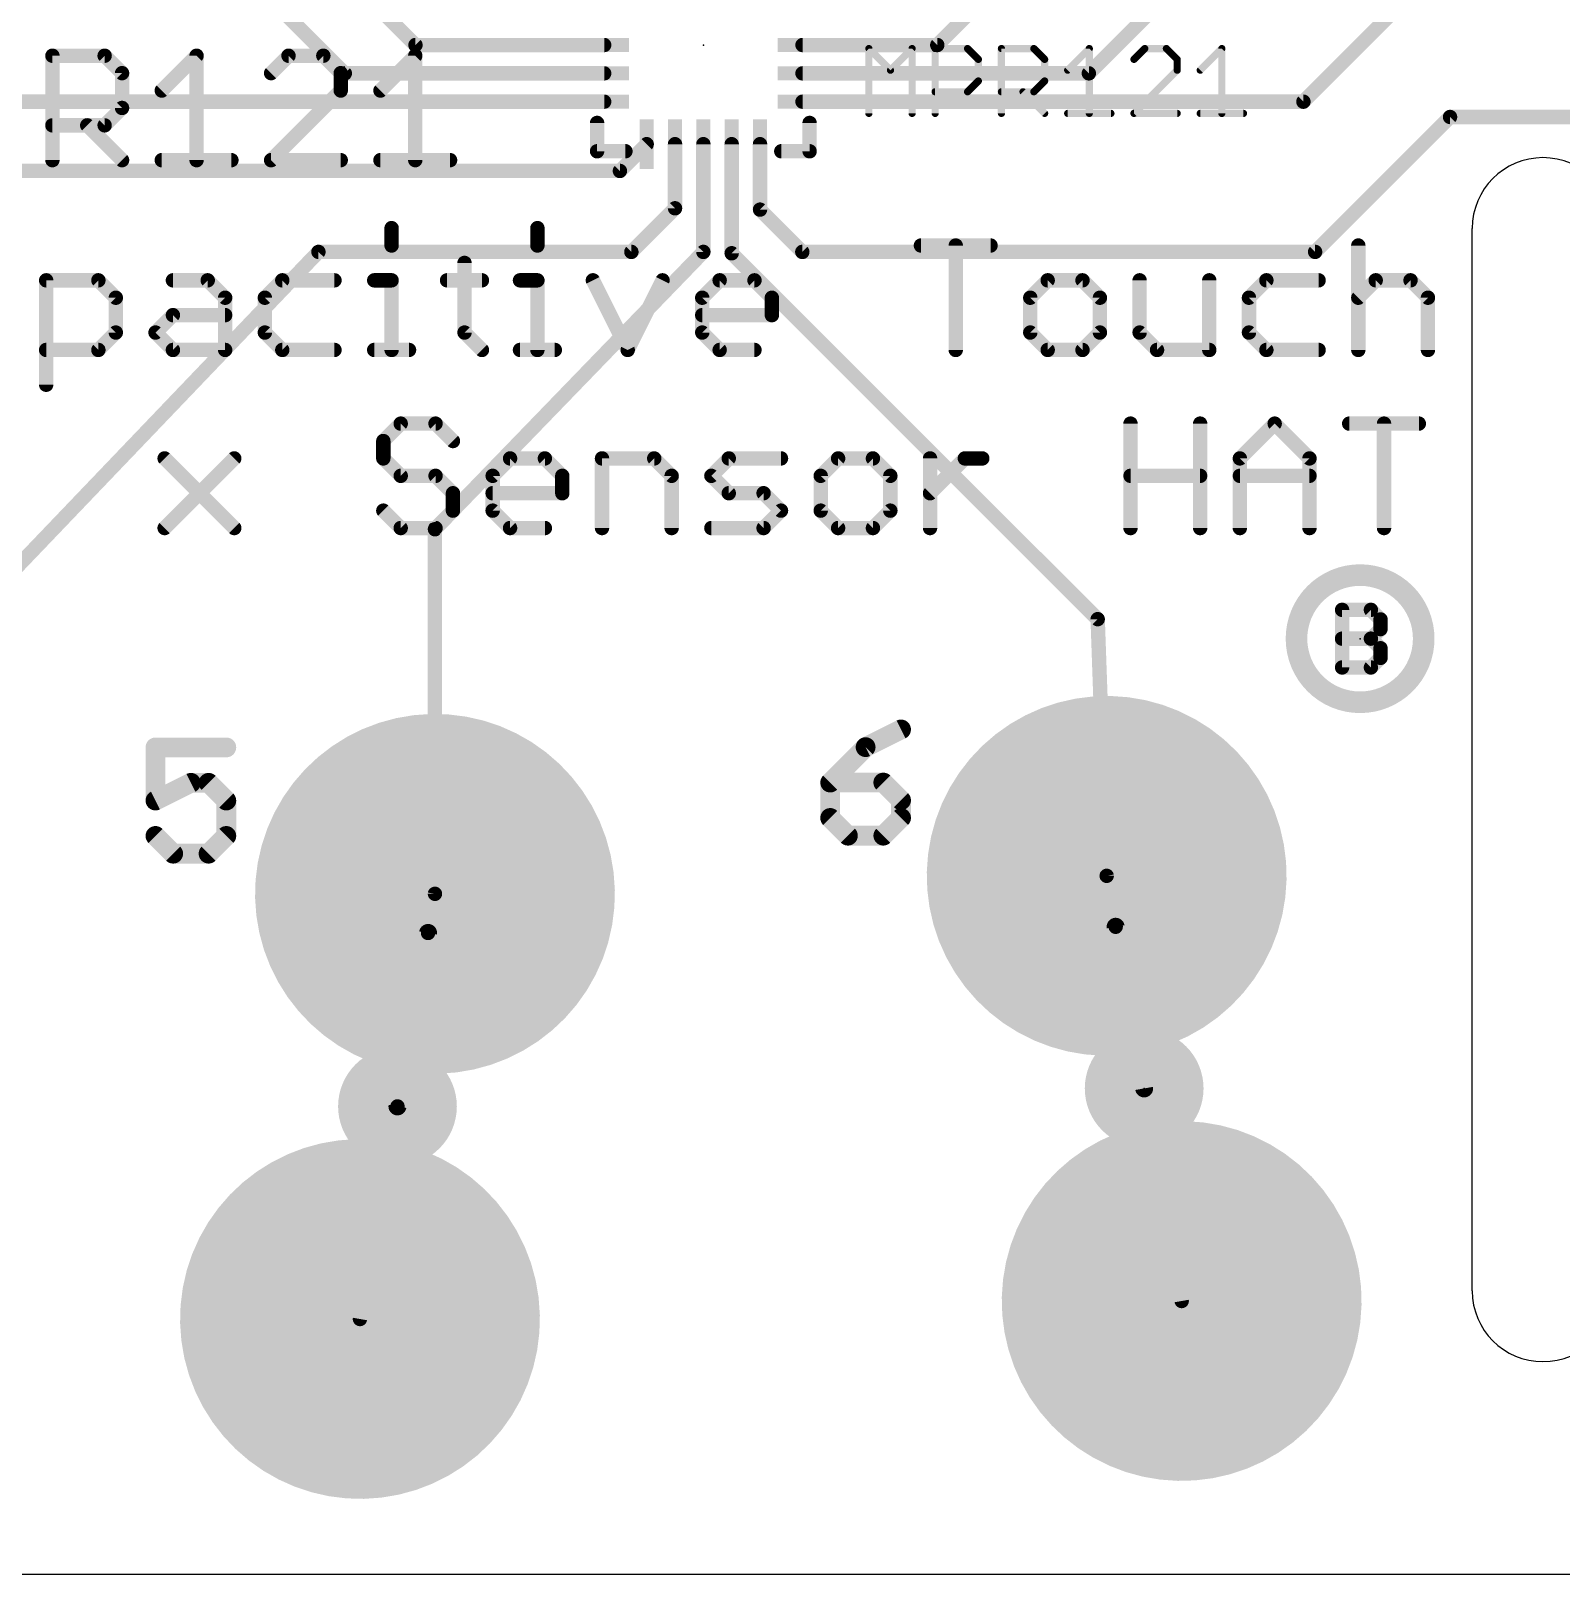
# Model space of a CAD drawing. Extents: x 0 to 70.9, y -1.3 to 55.2.
# Drawn here: x 23.65 to 45.26, y -1.27 to 20.52 of the extents above; entities that cross this region are included whole.
import ezdxf

# ---------------------------------------------------------------- set-up
doc = ezdxf.new("R2010")
doc.units = 0
for name, color, linetype in [('1', 12, 'CONTINUOUS'), ('17', 110, 'CONTINUOUS'), ('20', 40, 'CONTINUOUS'), ('21', 40, 'CONTINUOUS'), ('23', 40, 'CONTINUOUS'), ('27', 253, 'CONTINUOUS')]:
    doc.layers.add(name, color=color, linetype=linetype)

# ---------------------------------------------------------------- blocks, each defined once
blk = doc.blocks.new('ROUNDP')
at = {"const_width": 0.5}
blk.add_lwpolyline([(0, -0.25, 1), (0, 0.25, 1), (0, -0.25)], format="xyb", dxfattribs=at)
blk = doc.blocks.new('RECT')
blk.add_solid([(-0.5, -0.5), (0.5, -0.5), (-0.5, 0.5), (0.5, 0.5)])

msp = doc.modelspace()

# ---------------------------------------------------------------- linework, layer by layer
at = {"layer": '1'}
for points, const_width in [([(36.449, 20.32), (45.9198, 29.7908)], 0.2032), ([(29.083, 20.32), (22.987, 26.416)], 0.2032), ([(38.589, 19.92), (43.18, 24.511)], 0.2032), ([(41.618, 19.52), (43.307, 21.209)], 0.2032), ([(28.086, 19.92), (27.051, 20.955)], 0.2032), ([(31.747, 20.32), (29.083, 20.32)], 0.2032), ([(34.547, 20.32), (36.449, 20.32)], 0.2032), ([(31.747, 19.92), (28.086, 19.92)], 0.2032), ([(34.547, 19.92), (38.589, 19.92)], 0.2032), ([(31.747, 19.52), (18.961, 19.52)], 0.2032), ([(34.547, 19.52), (41.618, 19.52)], 0.2032), ([(41.783, 17.399), (43.688, 19.304)], 0.2032), ([(43.688, 19.304), (45.974, 19.304)], 0.2032), ([(32.347, 18.92), (31.969, 18.542)], 0.2032), ([(32.747, 18.92), (32.747, 18.015)], 0.2032), ([(33.147, 18.92), (33.147, 17.399)], 0.2032), ([(33.547, 18.92), (33.547, 17.38)], 0.2032), ([(33.947, 18.92), (33.947, 17.996)], 0.2032), ([(31.969, 18.542), (22.733, 18.542)], 0.2032), ([(32.747, 18.015), (32.131, 17.399)], 0.2032), ([(33.947, 17.996), (34.544, 17.399)], 0.2032), ([(27.7134, 17.399), (19.304, 8.6086)], 0.2032), ([(32.131, 17.399), (27.7134, 17.399)], 0.2032), ([(33.147, 17.399), (29.3583, 13.4833)], 0.2032), ([(33.547, 17.38), (38.7137, 12.2133)], 0.2032), ([(34.544, 17.399), (41.783, 17.399)], 0.2032), ([(29.3583, 13.4833), (29.3583, 8.3357)], 0.2032), ([(38.7137, 12.2133), (38.8407, 8.5897)], 0.2032), ([(38.8407, 8.5897), (38.9676, 7.8702)], 0.2032), ([(29.3583, 8.3357), (29.2608, 7.7828)], 0.2032), ([(28.829, 5.334), (29.2608, 7.7828)], 0.254), ([(39.37, 5.588), (38.9676, 7.8702)], 0.254), ([(38.9676, 7.8702), (39.8993, 2.5863)], 0.2032), ([(28.829, 5.334), (28.2997, 2.3323)], 0.2032)]:
    msp.add_lwpolyline(points, dxfattribs=dict(at, const_width=const_width))
for points, const_width in [([(29.083, 20.3708, 1), (29.083, 20.2692)], 0.1016), ([(29.0471, 20.2841, 1), (29.1189, 20.3559)], 0.1016), ([(31.747, 20.2692, 1), (31.747, 20.3708)], 0.1016), ([(34.547, 20.3708, 1), (34.547, 20.2692)], 0.1016), ([(36.4131, 20.3559, 1), (36.4849, 20.2841)], 0.1016), ([(36.449, 20.2692, 1), (36.449, 20.3708)], 0.1016), ([(28.086, 19.9708, 1), (28.086, 19.8692)], 0.1016), ([(28.0501, 19.8841, 1), (28.1219, 19.9559)], 0.1016), ([(31.747, 19.8692, 1), (31.747, 19.9708)], 0.1016), ([(34.547, 19.9708, 1), (34.547, 19.8692)], 0.1016), ([(38.5531, 19.9559, 1), (38.6249, 19.8841)], 0.1016), ([(38.589, 19.8692, 1), (38.589, 19.9708)], 0.1016), ([(31.747, 19.4692, 1), (31.747, 19.5708)], 0.1016), ([(34.547, 19.5708, 1), (34.547, 19.4692)], 0.1016), ([(41.618, 19.4692, 1), (41.618, 19.5708)], 0.1016), ([(41.5821, 19.5559, 1), (41.6539, 19.4841)], 0.1016), ([(43.688, 19.3548, 1), (43.688, 19.2532)], 0.1016), ([(43.7239, 19.2681, 1), (43.6521, 19.3399)], 0.1016), ([(32.3829, 18.8841, 1), (32.3111, 18.9559)], 0.1016), ([(32.7978, 18.92, 1), (32.6962, 18.92)], 0.1016), ([(33.1978, 18.92, 1), (33.0962, 18.92)], 0.1016), ([(33.5978, 18.92, 1), (33.4962, 18.92)], 0.1016), ([(33.9978, 18.92, 1), (33.8962, 18.92)], 0.1016), ([(31.9331, 18.5779, 1), (32.0049, 18.5061)], 0.1016), ([(31.969, 18.4912, 1), (31.969, 18.5928)], 0.1016), ([(32.7829, 17.9791, 1), (32.7111, 18.0509)], 0.1016), ([(33.9829, 18.0319, 1), (33.9111, 17.9601)], 0.1016), ([(32.6962, 18.015, 1), (32.7978, 18.015)], 0.1016), ([(33.8962, 17.996, 1), (33.9978, 17.996)], 0.1016), ([(27.7134, 17.4498, 1), (27.7134, 17.3482)], 0.1016), ([(27.7501, 17.3639, 1), (27.6766, 17.4341)], 0.1016), ([(32.0951, 17.4349, 1), (32.1669, 17.3631)], 0.1016), ([(32.131, 17.3482, 1), (32.131, 17.4498)], 0.1016), ([(33.0962, 17.399, 1), (33.1978, 17.399)], 0.1016), ([(33.1835, 17.3637, 1), (33.1105, 17.4343)], 0.1016), ([(33.5829, 17.4159, 1), (33.5111, 17.3441)], 0.1016), ([(34.544, 17.4498, 1), (34.544, 17.3482)], 0.1016), ([(34.5081, 17.3631, 1), (34.5799, 17.4349)], 0.1016), ([(41.7471, 17.4349, 1), (41.8189, 17.3631)], 0.1016), ([(41.783, 17.3482, 1), (41.783, 17.4498)], 0.1016), ([(33.4962, 17.38, 1), (33.5978, 17.38)], 0.1016), ([(29.4091, 13.4833, 1), (29.3075, 13.4833)], 0.1016), ([(29.3218, 13.5186, 1), (29.3948, 13.448)], 0.1016), ([(38.7645, 12.2151, 1), (38.6629, 12.2115)], 0.1016), ([(38.6778, 12.1774, 1), (38.7496, 12.2492)], 0.1016), ([(38.8907, 8.5985, 1), (38.7907, 8.5809)], 0.1016), ([(38.7899, 8.5879, 1), (38.8915, 8.5915)], 0.1016), ([(29.3075, 8.3357, 1), (29.4091, 8.3357)], 0.1016), ([(29.4083, 8.3269, 1), (29.3082, 8.3445)], 0.1016), ([(29.3233, 7.7718, 1), (29.1983, 7.7939)], 0.127), ([(39.0301, 7.8812, 1), (38.905, 7.8592)], 0.127), ([(39.0176, 7.879, 1), (38.9176, 7.8614)], 0.1016), ([(38.9176, 7.8614, 1), (39.0176, 7.879)], 0.1016), ([(29.2108, 7.7917, 1), (29.3108, 7.774)], 0.1016), ([(39.3075, 5.577, 1), (39.4325, 5.599)], 0.127), ([(28.7665, 5.345, 1), (28.8915, 5.323)], 0.127), ([(28.879, 5.3252, 1), (28.779, 5.3428)], 0.1016), ([(39.8492, 2.5775, 1), (39.9493, 2.5951)], 0.1016), ([(28.2497, 2.3411, 1), (28.3497, 2.3235)], 0.1016)]:
    msp.add_lwpolyline(points, format="xyb", dxfattribs=dict(at, const_width=const_width))
at = {"layer": '20'}
for p, q in [((44, 2.73), (44, 17.73)), ((3, -1.27), (62, -1.27))]:
    msp.add_line(p, q, dxfattribs=at)
for centre, start, end in [((45, 17.73), 90, 180), ((45, 17.73), 0, 90), ((45, 2.73), 180, 270), ((45, 2.73), 270, 0)]:
    msp.add_arc(centre, 1, start, end, dxfattribs=at)
at = {"layer": '21'}
for points, const_width in [([(23.958, 18.6944), (23.958, 20.1689)], 0.2032), ([(23.958, 20.1689), (24.6952, 20.1689)], 0.2032), ([(24.6952, 20.1689), (24.941, 19.9231)], 0.2032), ([(25.5016, 19.6774), (25.9931, 20.1689)], 0.2032), ([(25.9931, 20.1689), (25.9931, 18.6944)], 0.2032), ([(27.2909, 20.1689), (27.0452, 19.9231)], 0.2032), ([(27.7824, 20.1689), (27.2909, 20.1689)], 0.2032), ([(28.0282, 19.9231), (27.7824, 20.1689)], 0.2032), ([(28.5888, 19.6774), (29.0803, 20.1689)], 0.2032), ([(29.0803, 20.1689), (29.0803, 18.6944)], 0.2032), ([(24.941, 19.9231), (24.941, 19.4316)], 0.2032), ([(28.0282, 19.6774), (28.0282, 19.9231)], 0.2032), ([(27.0452, 18.6944), (28.0282, 19.6774)], 0.2032), ([(24.941, 19.4316), (24.6952, 19.1859)], 0.2032), ([(24.6952, 19.1859), (23.958, 19.1859)], 0.2032), ([(24.4495, 19.1859), (24.941, 18.6944)], 0.2032), ([(31.647, 18.82), (31.647, 19.22)], 0.2032), ([(34.647, 19.22), (34.647, 18.82)], 0.2032), ([(25.5016, 18.6944), (26.4846, 18.6944)], 0.2032), ([(28.0282, 18.6944), (27.0452, 18.6944)], 0.2032), ([(28.5888, 18.6944), (29.5718, 18.6944)], 0.2032), ([(32.047, 18.82), (31.647, 18.82)], 0.2032), ([(34.647, 18.82), (34.247, 18.82)], 0.2032), ([(28.7463, 17.7349), (28.7463, 17.4892)], 0.2032), ([(30.8045, 17.7349), (30.8045, 17.4892)], 0.2032), ([(36.2186, 17.4892), (37.2016, 17.4892)], 0.2032), ([(36.7101, 16.0147), (36.7101, 17.4892)], 0.2032), ([(42.393, 17.4892), (42.393, 16.0147)], 0.2032), ([(29.7754, 17.2434), (29.7754, 16.2604)], 0.2032), ([(23.8698, 15.5232), (23.8698, 16.9977)], 0.2032), ([(23.8698, 16.9977), (24.607, 16.9977)], 0.2032), ([(24.607, 16.9977), (24.8527, 16.7519)], 0.2032), ([(25.6591, 16.9977), (26.1506, 16.9977)], 0.2032), ([(26.1506, 16.9977), (26.3963, 16.7519)], 0.2032), ([(27.2027, 16.9977), (26.957, 16.7519)], 0.2032), ([(27.9399, 16.9977), (27.2027, 16.9977)], 0.2032), ([(28.5006, 16.9977), (28.7463, 16.9977)], 0.2032), ([(28.7463, 16.9977), (28.7463, 16.0147)], 0.2032), ([(29.5296, 16.9977), (30.0211, 16.9977)], 0.2032), ([(30.5587, 16.9977), (30.8045, 16.9977)], 0.2032), ([(30.8045, 16.9977), (30.8045, 16.0147)], 0.2032), ([(31.5878, 16.9977), (32.0793, 16.0147)], 0.2032), ([(32.0793, 16.0147), (32.5708, 16.9977)], 0.2032), ([(33.1314, 16.7519), (33.3771, 16.9977)], 0.2032), ([(33.3771, 16.9977), (33.8686, 16.9977)], 0.2032), ([(33.8686, 16.9977), (34.1144, 16.7519)], 0.2032), ([(38.008, 16.9977), (37.7622, 16.7519)], 0.2032), ([(38.4994, 16.9977), (38.008, 16.9977)], 0.2032), ([(38.7452, 16.7519), (38.4994, 16.9977)], 0.2032), ([(39.3058, 16.9977), (39.3058, 16.2604)], 0.2032), ([(40.2888, 16.0147), (40.2888, 16.9977)], 0.2032), ([(41.0952, 16.9977), (40.8494, 16.7519)], 0.2032), ([(41.8324, 16.9977), (41.0952, 16.9977)], 0.2032), ([(42.393, 16.7519), (42.6388, 16.9977)], 0.2032), ([(42.6388, 16.9977), (43.1303, 16.9977)], 0.2032), ([(43.1303, 16.9977), (43.376, 16.7519)], 0.2032), ([(24.8527, 16.7519), (24.8527, 16.2604)], 0.2032), ([(26.3963, 16.7519), (26.3963, 16.0147)], 0.2032), ([(26.957, 16.7519), (26.957, 16.2604)], 0.2032), ([(33.1314, 16.2604), (33.1314, 16.7519)], 0.2032), ([(34.1144, 16.7519), (34.1144, 16.5062)], 0.2032), ([(37.7622, 16.7519), (37.7622, 16.2604)], 0.2032), ([(38.7452, 16.2604), (38.7452, 16.7519)], 0.2032), ([(40.8494, 16.7519), (40.8494, 16.2604)], 0.2032), ([(43.376, 16.7519), (43.376, 16.0147)], 0.2032), ([(25.4134, 16.2604), (25.6591, 16.5062)], 0.2032), ([(25.6591, 16.5062), (26.3963, 16.5062)], 0.2032), ([(34.1144, 16.5062), (33.1314, 16.5062)], 0.2032), ([(24.8527, 16.2604), (24.607, 16.0147)], 0.2032), ([(25.6591, 16.0147), (25.4134, 16.2604)], 0.2032), ([(26.957, 16.2604), (27.2027, 16.0147)], 0.2032), ([(29.7754, 16.2604), (30.0211, 16.0147)], 0.2032), ([(33.3771, 16.0147), (33.1314, 16.2604)], 0.2032), ([(37.7622, 16.2604), (38.008, 16.0147)], 0.2032), ([(38.4994, 16.0147), (38.7452, 16.2604)], 0.2032), ([(39.3058, 16.2604), (39.5516, 16.0147)], 0.2032), ([(40.8494, 16.2604), (41.0952, 16.0147)], 0.2032), ([(24.607, 16.0147), (23.8698, 16.0147)], 0.2032), ([(26.3963, 16.0147), (25.6591, 16.0147)], 0.2032), ([(27.2027, 16.0147), (27.9399, 16.0147)], 0.2032), ([(28.5006, 16.0147), (28.9921, 16.0147)], 0.2032), ([(30.5587, 16.0147), (31.0502, 16.0147)], 0.2032), ([(33.8686, 16.0147), (33.3771, 16.0147)], 0.2032), ([(38.008, 16.0147), (38.4994, 16.0147)], 0.2032), ([(39.5516, 16.0147), (40.2888, 16.0147)], 0.2032), ([(41.0952, 16.0147), (41.8324, 16.0147)], 0.2032), ([(28.875, 14.9746), (28.6292, 14.7288)], 0.2032), ([(29.3664, 14.9746), (28.875, 14.9746)], 0.2032), ([(29.6122, 14.7288), (29.3664, 14.9746)], 0.2032), ([(39.1772, 13.5001), (39.1772, 14.9746)], 0.2032), ([(40.1602, 14.9746), (40.1602, 13.5001)], 0.2032), ([(40.7208, 14.4831), (41.2123, 14.9746)], 0.2032), ([(41.2123, 14.9746), (41.7038, 14.4831)], 0.2032), ([(42.2644, 14.9746), (43.2474, 14.9746)], 0.2032), ([(42.7559, 13.5001), (42.7559, 14.9746)], 0.2032), ([(28.6292, 14.7288), (28.6292, 14.4831)], 0.2032), ([(25.542, 14.4831), (26.525, 13.5001)], 0.2032), ([(25.542, 13.5001), (26.525, 14.4831)], 0.2032), ([(28.6292, 14.4831), (28.875, 14.2373)], 0.2032), ([(30.1728, 14.2373), (30.4186, 14.4831)], 0.2032), ([(30.4186, 14.4831), (30.91, 14.4831)], 0.2032), ([(30.91, 14.4831), (31.1558, 14.2373)], 0.2032), ([(31.7164, 13.5001), (31.7164, 14.4831)], 0.2032), ([(31.7164, 14.4831), (32.4537, 14.4831)], 0.2032), ([(32.4537, 14.4831), (32.6994, 14.2373)], 0.2032), ([(33.26, 14.2373), (33.5058, 14.4831)], 0.2032), ([(33.5058, 14.4831), (34.243, 14.4831)], 0.2032), ([(35.0494, 14.4831), (34.8036, 14.2373)], 0.2032), ([(35.5409, 14.4831), (35.0494, 14.4831)], 0.2032), ([(35.7866, 14.2373), (35.5409, 14.4831)], 0.2032), ([(36.3472, 13.5001), (36.3472, 14.4831)], 0.2032), ([(36.3472, 13.9916), (36.8387, 14.4831)], 0.2032), ([(36.8387, 14.4831), (37.0845, 14.4831)], 0.2032), ([(40.7208, 13.5001), (40.7208, 14.4831)], 0.2032), ([(41.7038, 14.4831), (41.7038, 13.5001)], 0.2032), ([(28.875, 14.2373), (29.3664, 14.2373)], 0.2032), ([(29.3664, 14.2373), (29.6122, 13.9916)], 0.2032), ([(30.1728, 13.7458), (30.1728, 14.2373)], 0.2032), ([(31.1558, 14.2373), (31.1558, 13.9916)], 0.2032), ([(32.6994, 14.2373), (32.6994, 13.5001)], 0.2032), ([(33.5058, 13.9916), (33.26, 14.2373)], 0.2032), ([(34.8036, 14.2373), (34.8036, 13.7458)], 0.2032), ([(35.7866, 13.7458), (35.7866, 14.2373)], 0.2032), ([(39.1772, 14.2373), (40.1602, 14.2373)], 0.2032), ([(40.7208, 14.2373), (41.7038, 14.2373)], 0.2032), ([(29.6122, 13.9916), (29.6122, 13.7458)], 0.2032), ([(31.1558, 13.9916), (30.1728, 13.9916)], 0.2032), ([(33.9973, 13.9916), (33.5058, 13.9916)], 0.2032), ([(34.243, 13.7458), (33.9973, 13.9916)], 0.2032), ([(28.875, 13.5001), (28.6292, 13.7458)], 0.2032), ([(29.6122, 13.7458), (29.3664, 13.5001)], 0.2032), ([(30.4186, 13.5001), (30.1728, 13.7458)], 0.2032), ([(33.9973, 13.5001), (34.243, 13.7458)], 0.2032), ([(34.8036, 13.7458), (35.0494, 13.5001)], 0.2032), ([(35.5409, 13.5001), (35.7866, 13.7458)], 0.2032), ([(29.3664, 13.5001), (28.875, 13.5001)], 0.2032), ([(30.91, 13.5001), (30.4186, 13.5001)], 0.2032), ([(33.26, 13.5001), (33.9973, 13.5001)], 0.2032), ([(35.0494, 13.5001), (35.5409, 13.5001)], 0.2032), ([(42.164, 11.5316), (42.164, 12.3451)], 0.2032), ([(42.164, 12.3451), (42.5707, 12.3451)], 0.2032), ([(42.5707, 12.3451), (42.7063, 12.2095)], 0.2032), ([(42.7063, 12.2095), (42.7063, 12.0739)], 0.2032), ([(42.164, 11.9383), (42.5707, 11.9383)], 0.2032), ([(42.7063, 12.0739), (42.5707, 11.9383)], 0.2032), ([(42.5707, 11.9383), (42.7063, 11.8028)], 0.2032), ([(42.7063, 11.6672), (42.5707, 11.5316)], 0.2032), ([(42.7063, 11.8028), (42.7063, 11.6672)], 0.2032), ([(42.5707, 11.5316), (42.164, 11.5316)], 0.2032), ([(35.9376, 10.6566), (35.4377, 10.4066)], 0.2794), ([(26.4126, 10.4026), (25.4127, 10.4026)], 0.2794), ([(25.4127, 10.4026), (25.4127, 9.6526)], 0.2794), ([(35.4377, 10.4066), (34.9377, 9.9066)], 0.2794), ([(25.4127, 9.6526), (25.9127, 9.9026)], 0.2794), ([(25.9127, 9.9026), (26.1626, 9.9026)], 0.2794), ([(26.1626, 9.9026), (26.4126, 9.6526)], 0.2794), ([(34.9377, 9.9066), (34.9377, 9.4067)], 0.2794), ([(35.6876, 9.9066), (34.9377, 9.9066)], 0.2794), ([(35.9376, 9.6567), (35.6876, 9.9066)], 0.2794), ([(26.4126, 9.6526), (26.4126, 9.1527)], 0.2794), ([(35.9376, 9.4067), (35.9376, 9.6567)], 0.2794), ([(34.9377, 9.4067), (35.1877, 9.1567)], 0.2794), ([(35.6876, 9.1567), (35.9376, 9.4067)], 0.2794), ([(25.6627, 8.9027), (25.4127, 9.1527)], 0.2794), ([(26.4126, 9.1527), (26.1626, 8.9027)], 0.2794), ([(35.1877, 9.1567), (35.6876, 9.1567)], 0.2794), ([(26.1626, 8.9027), (25.6627, 8.9027)], 0.2794)]:
    msp.add_lwpolyline(points, dxfattribs=dict(at, const_width=const_width))
for points, const_width in [([(24.0088, 20.1689, 1), (23.9072, 20.1689)], 0.1016), ([(23.958, 20.2197, 1), (23.958, 20.1181)], 0.1016), ([(24.7311, 20.2048, 1), (24.6593, 20.1329)], 0.1016), ([(24.6952, 20.1181, 1), (24.6952, 20.2197)], 0.1016), ([(26.0439, 20.1689, 1), (25.9423, 20.1689)], 0.1016), ([(26.029, 20.1329, 1), (25.9572, 20.2048)], 0.1016), ([(27.2909, 20.2197, 1), (27.2909, 20.1181)], 0.1016), ([(27.3269, 20.1329, 1), (27.255, 20.2048)], 0.1016), ([(27.8184, 20.2048, 1), (27.7465, 20.1329)], 0.1016), ([(27.7824, 20.1181, 1), (27.7824, 20.2197)], 0.1016), ([(29.1311, 20.1689, 1), (29.0295, 20.1689)], 0.1016), ([(29.1162, 20.1329, 1), (29.0444, 20.2048)], 0.1016), ([(24.9918, 19.9231, 1), (24.8902, 19.9231)], 0.1016), ([(24.905, 19.8872, 1), (24.9769, 19.959)], 0.1016), ([(27.0093, 19.959, 1), (27.0811, 19.8872)], 0.1016), ([(28.079, 19.9231, 1), (27.9774, 19.9231)], 0.1016), ([(27.9923, 19.8872, 1), (28.0641, 19.959)], 0.1016), ([(25.4657, 19.7133, 1), (25.5375, 19.6415)], 0.1016), ([(27.9774, 19.6774, 1), (28.079, 19.6774)], 0.1016), ([(28.0641, 19.6415, 1), (27.9923, 19.7133)], 0.1016), ([(28.5529, 19.7133, 1), (28.6247, 19.6415)], 0.1016), ([(24.8902, 19.4316, 1), (24.9918, 19.4316)], 0.1016), ([(24.9769, 19.3957, 1), (24.905, 19.4675)], 0.1016), ([(23.958, 19.2367, 1), (23.958, 19.1351)], 0.1016), ([(24.4854, 19.2218, 1), (24.4136, 19.15)], 0.1016), ([(24.6593, 19.2218, 1), (24.7311, 19.15)], 0.1016), ([(24.6952, 19.1351, 1), (24.6952, 19.2367)], 0.1016), ([(31.6978, 19.22, 1), (31.5962, 19.22)], 0.1016), ([(34.6978, 19.22, 1), (34.5962, 19.22)], 0.1016), ([(23.9072, 18.6944, 1), (24.0088, 18.6944)], 0.1016), ([(24.905, 18.6585, 1), (24.9769, 18.7303)], 0.1016), ([(25.5016, 18.7452, 1), (25.5016, 18.6436)], 0.1016), ([(25.9423, 18.6944, 1), (26.0439, 18.6944)], 0.1016), ([(26.4846, 18.6436, 1), (26.4846, 18.7452)], 0.1016), ([(27.0452, 18.7452, 1), (27.0452, 18.6436)], 0.1016), ([(27.0093, 18.7303, 1), (27.0811, 18.6585)], 0.1016), ([(28.0282, 18.6436, 1), (28.0282, 18.7452)], 0.1016), ([(28.5888, 18.7452, 1), (28.5888, 18.6436)], 0.1016), ([(29.0295, 18.6944, 1), (29.1311, 18.6944)], 0.1016), ([(29.5718, 18.6436, 1), (29.5718, 18.7452)], 0.1016), ([(31.647, 18.8708, 1), (31.647, 18.7692)], 0.1016), ([(31.5962, 18.82, 1), (31.6978, 18.82)], 0.1016), ([(32.047, 18.7692, 1), (32.047, 18.8708)], 0.1016), ([(34.247, 18.8708, 1), (34.247, 18.7692)], 0.1016), ([(34.5962, 18.82, 1), (34.6978, 18.82)], 0.1016), ([(34.647, 18.7692, 1), (34.647, 18.8708)], 0.1016), ([(28.7971, 17.7349, 1), (28.6955, 17.7349)], 0.1016), ([(30.8553, 17.7349, 1), (30.7537, 17.7349)], 0.1016), ([(28.6955, 17.4892, 1), (28.7971, 17.4892)], 0.1016), ([(30.7537, 17.4892, 1), (30.8553, 17.4892)], 0.1016), ([(36.2186, 17.54, 1), (36.2186, 17.4384)], 0.1016), ([(36.7609, 17.4892, 1), (36.6593, 17.4892)], 0.1016), ([(37.2016, 17.4384, 1), (37.2016, 17.54)], 0.1016), ([(42.4438, 17.4892, 1), (42.3422, 17.4892)], 0.1016), ([(29.8262, 17.2434, 1), (29.7246, 17.2434)], 0.1016), ([(23.9206, 16.9977, 1), (23.819, 16.9977)], 0.1016), ([(23.8698, 17.0485, 1), (23.8698, 16.9469)], 0.1016), ([(24.6429, 17.0336, 1), (24.5711, 16.9618)], 0.1016), ([(24.607, 16.9469, 1), (24.607, 17.0485)], 0.1016), ([(25.6591, 17.0485, 1), (25.6591, 16.9469)], 0.1016), ([(26.1865, 17.0336, 1), (26.1147, 16.9618)], 0.1016), ([(26.1506, 16.9469, 1), (26.1506, 17.0485)], 0.1016), ([(27.2027, 17.0485, 1), (27.2027, 16.9469)], 0.1016), ([(27.2386, 16.9618, 1), (27.1668, 17.0336)], 0.1016), ([(27.9399, 16.9469, 1), (27.9399, 17.0485)], 0.1016), ([(28.5006, 17.0485, 1), (28.5006, 16.9469)], 0.1016), ([(28.7971, 16.9977, 1), (28.6955, 16.9977)], 0.1016), ([(28.7463, 16.9469, 1), (28.7463, 17.0485)], 0.1016), ([(29.5296, 17.0485, 1), (29.5296, 16.9469)], 0.1016), ([(30.0211, 16.9469, 1), (30.0211, 17.0485)], 0.1016), ([(30.5587, 17.0485, 1), (30.5587, 16.9469)], 0.1016), ([(30.8553, 16.9977, 1), (30.7537, 16.9977)], 0.1016), ([(30.8045, 16.9469, 1), (30.8045, 17.0485)], 0.1016), ([(31.6332, 17.0204, 1), (31.5423, 16.975)], 0.1016), ([(32.6162, 16.975, 1), (32.5253, 17.0204)], 0.1016), ([(33.3771, 17.0485, 1), (33.3771, 16.9469)], 0.1016), ([(33.4131, 16.9618, 1), (33.3412, 17.0336)], 0.1016), ([(33.9045, 17.0336, 1), (33.8327, 16.9618)], 0.1016), ([(33.8686, 16.9469, 1), (33.8686, 17.0485)], 0.1016), ([(38.008, 17.0485, 1), (38.008, 16.9469)], 0.1016), ([(38.0439, 16.9618, 1), (37.972, 17.0336)], 0.1016), ([(38.5354, 17.0336, 1), (38.4635, 16.9618)], 0.1016), ([(38.4994, 16.9469, 1), (38.4994, 17.0485)], 0.1016), ([(39.3566, 16.9977, 1), (39.255, 16.9977)], 0.1016), ([(40.3396, 16.9977, 1), (40.238, 16.9977)], 0.1016), ([(41.0952, 17.0485, 1), (41.0952, 16.9469)], 0.1016), ([(41.1311, 16.9618, 1), (41.0592, 17.0336)], 0.1016), ([(41.8324, 16.9469, 1), (41.8324, 17.0485)], 0.1016), ([(42.6388, 17.0485, 1), (42.6388, 16.9469)], 0.1016), ([(42.6747, 16.9618, 1), (42.6028, 17.0336)], 0.1016), ([(43.1662, 17.0336, 1), (43.0943, 16.9618)], 0.1016), ([(43.1303, 16.9469, 1), (43.1303, 17.0485)], 0.1016), ([(24.9035, 16.7519, 1), (24.8019, 16.7519)], 0.1016), ([(24.8168, 16.716, 1), (24.8887, 16.7878)], 0.1016), ([(26.4471, 16.7519, 1), (26.3455, 16.7519)], 0.1016), ([(26.3604, 16.716, 1), (26.4323, 16.7878)], 0.1016), ([(27.0078, 16.7519, 1), (26.9062, 16.7519)], 0.1016), ([(26.9211, 16.7878, 1), (26.9929, 16.716)], 0.1016), ([(33.1822, 16.7519, 1), (33.0806, 16.7519)], 0.1016), ([(33.0955, 16.7878, 1), (33.1673, 16.716)], 0.1016), ([(34.1652, 16.7519, 1), (34.0636, 16.7519)], 0.1016), ([(34.0784, 16.716, 1), (34.1503, 16.7878)], 0.1016), ([(37.813, 16.7519, 1), (37.7114, 16.7519)], 0.1016), ([(37.7263, 16.7878, 1), (37.7981, 16.716)], 0.1016), ([(38.796, 16.7519, 1), (38.6944, 16.7519)], 0.1016), ([(38.7093, 16.716, 1), (38.7811, 16.7878)], 0.1016), ([(40.9002, 16.7519, 1), (40.7986, 16.7519)], 0.1016), ([(40.8135, 16.7878, 1), (40.8853, 16.716)], 0.1016), ([(42.3571, 16.7878, 1), (42.4289, 16.716)], 0.1016), ([(43.4268, 16.7519, 1), (43.3252, 16.7519)], 0.1016), ([(43.3401, 16.716, 1), (43.4119, 16.7878)], 0.1016), ([(25.6591, 16.557, 1), (25.6591, 16.4554)], 0.1016), ([(25.695, 16.4703, 1), (25.6232, 16.5421)], 0.1016), ([(26.3963, 16.4554, 1), (26.3963, 16.557)], 0.1016), ([(33.1314, 16.557, 1), (33.1314, 16.4554)], 0.1016), ([(34.1144, 16.4554, 1), (34.1144, 16.557)], 0.1016), ([(24.8887, 16.2245, 1), (24.8168, 16.2964)], 0.1016), ([(25.4493, 16.2964, 1), (25.3774, 16.2245)], 0.1016), ([(25.3774, 16.2964, 1), (25.4493, 16.2245)], 0.1016), ([(26.9929, 16.2964, 1), (26.9211, 16.2245)], 0.1016), ([(29.8113, 16.2964, 1), (29.7395, 16.2245)], 0.1016), ([(33.1673, 16.2964, 1), (33.0955, 16.2245)], 0.1016), ([(34.0636, 16.5062, 1), (34.1652, 16.5062)], 0.1016), ([(37.7981, 16.2964, 1), (37.7263, 16.2245)], 0.1016), ([(38.7811, 16.2245, 1), (38.7093, 16.2964)], 0.1016), ([(39.3417, 16.2964, 1), (39.2699, 16.2245)], 0.1016), ([(40.8853, 16.2964, 1), (40.8135, 16.2245)], 0.1016), ([(24.8019, 16.2604, 1), (24.9035, 16.2604)], 0.1016), ([(26.9062, 16.2604, 1), (27.0078, 16.2604)], 0.1016), ([(29.7246, 16.2604, 1), (29.8262, 16.2604)], 0.1016), ([(33.0806, 16.2604, 1), (33.1822, 16.2604)], 0.1016), ([(37.7114, 16.2604, 1), (37.813, 16.2604)], 0.1016), ([(38.6944, 16.2604, 1), (38.796, 16.2604)], 0.1016), ([(39.255, 16.2604, 1), (39.3566, 16.2604)], 0.1016), ([(40.7986, 16.2604, 1), (40.9002, 16.2604)], 0.1016), ([(23.8698, 16.0655, 1), (23.8698, 15.9639)], 0.1016), ([(24.5711, 16.0506, 1), (24.6429, 15.9788)], 0.1016), ([(24.607, 15.9639, 1), (24.607, 16.0655)], 0.1016), ([(25.6591, 16.0655, 1), (25.6591, 15.9639)], 0.1016), ([(25.6232, 15.9788, 1), (25.695, 16.0506)], 0.1016), ([(26.3455, 16.0147, 1), (26.4471, 16.0147)], 0.1016), ([(26.3963, 15.9639, 1), (26.3963, 16.0655)], 0.1016), ([(27.2027, 16.0655, 1), (27.2027, 15.9639)], 0.1016), ([(27.1668, 15.9788, 1), (27.2386, 16.0506)], 0.1016), ([(27.9399, 15.9639, 1), (27.9399, 16.0655)], 0.1016), ([(28.5006, 16.0655, 1), (28.5006, 15.9639)], 0.1016), ([(28.6955, 16.0147, 1), (28.7971, 16.0147)], 0.1016), ([(28.9921, 15.9639, 1), (28.9921, 16.0655)], 0.1016), ([(29.9852, 15.9788, 1), (30.0571, 16.0506)], 0.1016), ([(30.5587, 16.0655, 1), (30.5587, 15.9639)], 0.1016), ([(30.7537, 16.0147, 1), (30.8553, 16.0147)], 0.1016), ([(31.0502, 15.9639, 1), (31.0502, 16.0655)], 0.1016), ([(32.0338, 16.0374, 1), (32.1247, 15.992)], 0.1016), ([(32.0338, 15.992, 1), (32.1247, 16.0374)], 0.1016), ([(33.3771, 16.0655, 1), (33.3771, 15.9639)], 0.1016), ([(33.3412, 15.9788, 1), (33.4131, 16.0506)], 0.1016), ([(33.8686, 15.9639, 1), (33.8686, 16.0655)], 0.1016), ([(36.6593, 16.0147, 1), (36.7609, 16.0147)], 0.1016), ([(38.008, 16.0655, 1), (38.008, 15.9639)], 0.1016), ([(37.972, 15.9788, 1), (38.0439, 16.0506)], 0.1016), ([(38.4635, 16.0506, 1), (38.5354, 15.9788)], 0.1016), ([(38.4994, 15.9639, 1), (38.4994, 16.0655)], 0.1016), ([(39.5516, 16.0655, 1), (39.5516, 15.9639)], 0.1016), ([(39.5156, 15.9788, 1), (39.5875, 16.0506)], 0.1016), ([(40.238, 16.0147, 1), (40.3396, 16.0147)], 0.1016), ([(40.2888, 15.9639, 1), (40.2888, 16.0655)], 0.1016), ([(41.0952, 16.0655, 1), (41.0952, 15.9639)], 0.1016), ([(41.0592, 15.9788, 1), (41.1311, 16.0506)], 0.1016), ([(41.8324, 15.9639, 1), (41.8324, 16.0655)], 0.1016), ([(42.3422, 16.0147, 1), (42.4438, 16.0147)], 0.1016), ([(43.3252, 16.0147, 1), (43.4268, 16.0147)], 0.1016), ([(23.819, 15.5232, 1), (23.9206, 15.5232)], 0.1016), ([(28.875, 15.0254, 1), (28.875, 14.9238)], 0.1016), ([(28.9109, 14.9386, 1), (28.839, 15.0105)], 0.1016), ([(29.4024, 15.0105, 1), (29.3305, 14.9386)], 0.1016), ([(29.3664, 14.9238, 1), (29.3664, 15.0254)], 0.1016), ([(39.228, 14.9746, 1), (39.1264, 14.9746)], 0.1016), ([(40.211, 14.9746, 1), (40.1094, 14.9746)], 0.1016), ([(41.2482, 15.0105, 1), (41.1764, 14.9386)], 0.1016), ([(41.2482, 14.9386, 1), (41.1764, 15.0105)], 0.1016), ([(42.2644, 15.0254, 1), (42.2644, 14.9238)], 0.1016), ([(42.8067, 14.9746, 1), (42.7051, 14.9746)], 0.1016), ([(43.2474, 14.9238, 1), (43.2474, 15.0254)], 0.1016), ([(28.68, 14.7288, 1), (28.5784, 14.7288)], 0.1016), ([(28.5933, 14.7647, 1), (28.6651, 14.6929)], 0.1016), ([(29.5763, 14.6929, 1), (29.6481, 14.7647)], 0.1016), ([(25.5779, 14.519, 1), (25.5061, 14.4472)], 0.1016), ([(26.5609, 14.4472, 1), (26.4891, 14.519)], 0.1016), ([(28.6651, 14.519, 1), (28.5933, 14.4472)], 0.1016), ([(28.5784, 14.4831, 1), (28.68, 14.4831)], 0.1016), ([(30.4186, 14.5339, 1), (30.4186, 14.4323)], 0.1016), ([(30.4545, 14.4472, 1), (30.3826, 14.519)], 0.1016), ([(30.946, 14.519, 1), (30.8741, 14.4472)], 0.1016), ([(30.91, 14.4323, 1), (30.91, 14.5339)], 0.1016), ([(31.7672, 14.4831, 1), (31.6656, 14.4831)], 0.1016), ([(31.7164, 14.5339, 1), (31.7164, 14.4323)], 0.1016), ([(32.4896, 14.519, 1), (32.4177, 14.4472)], 0.1016), ([(32.4537, 14.4323, 1), (32.4537, 14.5339)], 0.1016), ([(33.5058, 14.5339, 1), (33.5058, 14.4323)], 0.1016), ([(33.5417, 14.4472, 1), (33.4699, 14.519)], 0.1016), ([(34.243, 14.4323, 1), (34.243, 14.5339)], 0.1016), ([(35.0494, 14.5339, 1), (35.0494, 14.4323)], 0.1016), ([(35.0853, 14.4472, 1), (35.0135, 14.519)], 0.1016), ([(35.5768, 14.519, 1), (35.5049, 14.4472)], 0.1016), ([(35.5409, 14.4323, 1), (35.5409, 14.5339)], 0.1016), ([(36.398, 14.4831, 1), (36.2964, 14.4831)], 0.1016), ([(36.8387, 14.5339, 1), (36.8387, 14.4323)], 0.1016), ([(36.8746, 14.4472, 1), (36.8028, 14.519)], 0.1016), ([(37.0845, 14.4323, 1), (37.0845, 14.5339)], 0.1016), ([(40.7716, 14.4831, 1), (40.67, 14.4831)], 0.1016), ([(40.6849, 14.519, 1), (40.7567, 14.4472)], 0.1016), ([(41.7546, 14.4831, 1), (41.653, 14.4831)], 0.1016), ([(41.6678, 14.4472, 1), (41.7397, 14.519)], 0.1016), ([(28.875, 14.2881, 1), (28.875, 14.1865)], 0.1016), ([(28.839, 14.2014, 1), (28.9109, 14.2732)], 0.1016), ([(29.4024, 14.2732, 1), (29.3305, 14.2014)], 0.1016), ([(29.3664, 14.1865, 1), (29.3664, 14.2881)], 0.1016), ([(30.2236, 14.2373, 1), (30.122, 14.2373)], 0.1016), ([(30.1369, 14.2732, 1), (30.2087, 14.2014)], 0.1016), ([(31.2066, 14.2373, 1), (31.105, 14.2373)], 0.1016), ([(31.1199, 14.2014, 1), (31.1917, 14.2732)], 0.1016), ([(32.7502, 14.2373, 1), (32.6486, 14.2373)], 0.1016), ([(32.6635, 14.2014, 1), (32.7353, 14.2732)], 0.1016), ([(33.296, 14.2732, 1), (33.2241, 14.2014)], 0.1016), ([(33.2241, 14.2732, 1), (33.296, 14.2014)], 0.1016), ([(34.8544, 14.2373, 1), (34.7528, 14.2373)], 0.1016), ([(34.7677, 14.2732, 1), (34.8396, 14.2014)], 0.1016), ([(35.8374, 14.2373, 1), (35.7358, 14.2373)], 0.1016), ([(35.7507, 14.2014, 1), (35.8225, 14.2732)], 0.1016), ([(39.1772, 14.2881, 1), (39.1772, 14.1865)], 0.1016), ([(40.1602, 14.1865, 1), (40.1602, 14.2881)], 0.1016), ([(40.7208, 14.2881, 1), (40.7208, 14.1865)], 0.1016), ([(41.7038, 14.1865, 1), (41.7038, 14.2881)], 0.1016), ([(29.663, 13.9916, 1), (29.5614, 13.9916)], 0.1016), ([(29.5763, 13.9557, 1), (29.6481, 14.0275)], 0.1016), ([(30.1728, 14.0424, 1), (30.1728, 13.9408)], 0.1016), ([(31.105, 13.9916, 1), (31.2066, 13.9916)], 0.1016), ([(31.1558, 13.9408, 1), (31.1558, 14.0424)], 0.1016), ([(33.5058, 14.0424, 1), (33.5058, 13.9408)], 0.1016), ([(33.4699, 13.9557, 1), (33.5417, 14.0275)], 0.1016), ([(34.0332, 14.0275, 1), (33.9613, 13.9557)], 0.1016), ([(33.9973, 13.9408, 1), (33.9973, 14.0424)], 0.1016), ([(36.3113, 14.0275, 1), (36.3832, 13.9557)], 0.1016), ([(28.6651, 13.7818, 1), (28.5933, 13.7099)], 0.1016), ([(29.5614, 13.7458, 1), (29.663, 13.7458)], 0.1016), ([(29.6481, 13.7099, 1), (29.5763, 13.7818)], 0.1016), ([(30.2087, 13.7818, 1), (30.1369, 13.7099)], 0.1016), ([(30.122, 13.7458, 1), (30.2236, 13.7458)], 0.1016), ([(34.2789, 13.7099, 1), (34.2071, 13.7818)], 0.1016), ([(34.2071, 13.7099, 1), (34.2789, 13.7818)], 0.1016), ([(34.8396, 13.7818, 1), (34.7677, 13.7099)], 0.1016), ([(34.7528, 13.7458, 1), (34.8544, 13.7458)], 0.1016), ([(35.7358, 13.7458, 1), (35.8374, 13.7458)], 0.1016), ([(35.8225, 13.7099, 1), (35.7507, 13.7818)], 0.1016), ([(25.5061, 13.536, 1), (25.5779, 13.4642)], 0.1016), ([(26.4891, 13.4642, 1), (26.5609, 13.536)], 0.1016), ([(28.875, 13.5509, 1), (28.875, 13.4493)], 0.1016), ([(28.839, 13.4642, 1), (28.9109, 13.536)], 0.1016), ([(29.3305, 13.536, 1), (29.4024, 13.4642)], 0.1016), ([(29.3664, 13.4493, 1), (29.3664, 13.5509)], 0.1016), ([(30.4186, 13.5509, 1), (30.4186, 13.4493)], 0.1016), ([(30.3826, 13.4642, 1), (30.4545, 13.536)], 0.1016), ([(30.91, 13.4493, 1), (30.91, 13.5509)], 0.1016), ([(31.6656, 13.5001, 1), (31.7672, 13.5001)], 0.1016), ([(32.6486, 13.5001, 1), (32.7502, 13.5001)], 0.1016), ([(33.26, 13.5509, 1), (33.26, 13.4493)], 0.1016), ([(33.9613, 13.536, 1), (34.0332, 13.4642)], 0.1016), ([(33.9973, 13.4493, 1), (33.9973, 13.5509)], 0.1016), ([(35.0494, 13.5509, 1), (35.0494, 13.4493)], 0.1016), ([(35.0135, 13.4642, 1), (35.0853, 13.536)], 0.1016), ([(35.5049, 13.536, 1), (35.5768, 13.4642)], 0.1016), ([(35.5409, 13.4493, 1), (35.5409, 13.5509)], 0.1016), ([(36.2964, 13.5001, 1), (36.398, 13.5001)], 0.1016), ([(39.1264, 13.5001, 1), (39.228, 13.5001)], 0.1016), ([(40.1094, 13.5001, 1), (40.211, 13.5001)], 0.1016), ([(40.67, 13.5001, 1), (40.7716, 13.5001)], 0.1016), ([(41.653, 13.5001, 1), (41.7546, 13.5001)], 0.1016), ([(42.7051, 13.5001, 1), (42.8067, 13.5001)], 0.1016), ([(42.418, 11.04, 1), (42.418, 12.836, 1), (42.418, 11.04)], 0.3048), ([(42.2148, 12.3451, 1), (42.1132, 12.3451)], 0.1016), ([(42.164, 12.3959, 1), (42.164, 12.2943)], 0.1016), ([(42.6067, 12.381, 1), (42.5348, 12.3092)], 0.1016), ([(42.5707, 12.2943, 1), (42.5707, 12.3959)], 0.1016), ([(42.7571, 12.2095, 1), (42.6555, 12.2095)], 0.1016), ([(42.6704, 12.1736, 1), (42.7422, 12.2454)], 0.1016), ([(42.164, 11.9891, 1), (42.164, 11.8875)], 0.1016), ([(42.6067, 11.9743, 1), (42.5348, 11.9024)], 0.1016), ([(42.5348, 11.9743, 1), (42.6067, 11.9024)], 0.1016), ([(42.5707, 11.8875, 1), (42.5707, 11.9891)], 0.1016), ([(42.6555, 12.0739, 1), (42.7571, 12.0739)], 0.1016), ([(42.7422, 12.038, 1), (42.6704, 12.1098)], 0.1016), ([(42.7571, 11.8028, 1), (42.6555, 11.8028)], 0.1016), ([(42.6704, 11.7668, 1), (42.7422, 11.8387)], 0.1016), ([(42.7422, 11.6313, 1), (42.6704, 11.7031)], 0.1016), ([(42.164, 11.5824, 1), (42.164, 11.4808)], 0.1016), ([(42.1132, 11.5316, 1), (42.2148, 11.5316)], 0.1016), ([(42.5348, 11.5675, 1), (42.6067, 11.4957)], 0.1016), ([(42.5707, 11.4808, 1), (42.5707, 11.5824)], 0.1016), ([(42.6555, 11.6672, 1), (42.7571, 11.6672)], 0.1016), ([(35.9689, 10.5941, 1), (35.9064, 10.7191)], 0.1397), ([(25.4127, 10.4724, 1), (25.4127, 10.3327)], 0.1397), ([(25.4825, 10.4026, 1), (25.3429, 10.4026)], 0.1397), ([(26.4126, 10.3327, 1), (26.4126, 10.4724)], 0.1397), ([(35.4064, 10.4691, 1), (35.4689, 10.3441)], 0.1397), ([(35.4871, 10.3572, 1), (35.3883, 10.456)], 0.1397), ([(25.9127, 9.9725, 1), (25.9127, 9.8328)], 0.1397), ([(25.9439, 9.8401, 1), (25.8814, 9.9651)], 0.1397), ([(26.212, 9.952, 1), (26.1132, 9.8532)], 0.1397), ([(26.1626, 9.8328, 1), (26.1626, 9.9725)], 0.1397), ([(35.0076, 9.9066, 1), (34.8678, 9.9066)], 0.1397), ([(34.9377, 9.9765, 1), (34.9377, 9.8368)], 0.1397), ([(34.8883, 9.956, 1), (34.9871, 9.8572)], 0.1397), ([(35.737, 9.956, 1), (35.6382, 9.8572)], 0.1397), ([(35.6876, 9.8368, 1), (35.6876, 9.9765)], 0.1397), ([(25.3815, 9.7151, 1), (25.4439, 9.5902)], 0.1397), ([(25.3429, 9.6526, 1), (25.4825, 9.6526)], 0.1397), ([(26.4825, 9.6526, 1), (26.3428, 9.6526)], 0.1397), ([(26.3632, 9.6032, 1), (26.462, 9.702)], 0.1397), ([(36.0075, 9.6567, 1), (35.8678, 9.6567)], 0.1397), ([(35.8882, 9.6073, 1), (35.987, 9.7061)], 0.1397), ([(34.9871, 9.4561, 1), (34.8883, 9.3573)], 0.1397), ([(34.8678, 9.4067, 1), (35.0076, 9.4067)], 0.1397), ([(35.8678, 9.4067, 1), (36.0075, 9.4067)], 0.1397), ([(35.987, 9.3573, 1), (35.8882, 9.4561)], 0.1397), ([(25.4621, 9.2021, 1), (25.3633, 9.1033)], 0.1397), ([(26.3428, 9.1527, 1), (26.4825, 9.1527)], 0.1397), ([(26.462, 9.1033, 1), (26.3632, 9.2021)], 0.1397), ([(35.1877, 9.2266, 1), (35.1877, 9.0869)], 0.1397), ([(35.1383, 9.1073, 1), (35.2371, 9.2061)], 0.1397), ([(35.6382, 9.2061, 1), (35.737, 9.1073)], 0.1397), ([(35.6876, 9.0869, 1), (35.6876, 9.2266)], 0.1397), ([(25.6627, 8.9726, 1), (25.6627, 8.8329)], 0.1397), ([(25.6133, 8.8533, 1), (25.7121, 8.9521)], 0.1397), ([(26.1132, 8.9521, 1), (26.212, 8.8533)], 0.1397), ([(26.1626, 8.8329, 1), (26.1626, 8.9726)], 0.1397)]:
    msp.add_lwpolyline(points, format="xyb", dxfattribs=dict(at, const_width=const_width))
at = {"layer": '23'}
for p in [(33.147, 20.32), (42.418, 11.938), (39.37, 5.588), (39.37, 5.588), (28.829, 5.334), (28.829, 5.334)]:
    msp.add_point(p, dxfattribs=at)
at = {"layer": '27', "const_width": 0.1016}
for points in [[(35.4838, 19.3548), (35.4838, 20.27)], [(35.4838, 20.27), (35.7889, 19.9649)], [(35.7889, 19.9649), (36.0939, 20.27)], [(36.0939, 20.27), (36.0939, 19.3548)], [(36.4193, 19.3548), (36.4193, 20.27)], [(36.4193, 20.27), (36.8769, 20.27)], [(36.8769, 20.27), (37.0294, 20.1175)], [(37.3548, 19.3548), (37.3548, 20.27)], [(37.3548, 20.27), (37.8124, 20.27)], [(37.8124, 20.27), (37.965, 20.1175)], [(38.2904, 19.9649), (38.5954, 20.27)], [(38.5954, 20.27), (38.5954, 19.3548)], [(39.3784, 20.27), (39.2259, 20.1175)], [(39.6835, 20.27), (39.3784, 20.27)], [(39.836, 20.1175), (39.6835, 20.27)], [(40.1614, 19.9649), (40.4665, 20.27)], [(40.4665, 20.27), (40.4665, 19.3548)], [(37.0294, 20.1175), (37.0294, 19.8124)], [(37.965, 20.1175), (37.965, 19.8124)], [(39.836, 19.9649), (39.836, 20.1175)], [(37.0294, 19.8124), (36.8769, 19.6599)], [(37.965, 19.8124), (37.8124, 19.6599)], [(39.2259, 19.3548), (39.836, 19.9649)], [(36.8769, 19.6599), (36.4193, 19.6599)], [(37.8124, 19.6599), (37.3548, 19.6599)], [(37.6599, 19.6599), (37.965, 19.3548)], [(38.2904, 19.3548), (38.9005, 19.3548)], [(39.836, 19.3548), (39.2259, 19.3548)], [(40.1614, 19.3548), (40.7715, 19.3548)]]:
    msp.add_lwpolyline(points, dxfattribs=at)
at = {"layer": '27', "const_width": 0.0508}
for points in [[(35.5092, 20.27, 1), (35.4584, 20.27)], [(35.5018, 20.2879, 1), (35.4658, 20.252)], [(36.1193, 20.27, 1), (36.0685, 20.27)], [(36.1119, 20.252, 1), (36.076, 20.2879)], [(36.4447, 20.27, 1), (36.3939, 20.27)], [(36.4193, 20.2954, 1), (36.4193, 20.2446)], [(36.8949, 20.2879, 1), (36.8589, 20.252)], [(36.8769, 20.2446, 1), (36.8769, 20.2954)], [(37.3802, 20.27, 1), (37.3294, 20.27)], [(37.3548, 20.2954, 1), (37.3548, 20.2446)], [(37.8304, 20.2879, 1), (37.7945, 20.252)], [(37.8124, 20.2446, 1), (37.8124, 20.2954)], [(38.6208, 20.27, 1), (38.57, 20.27)], [(38.6134, 20.252, 1), (38.5775, 20.2879)], [(39.3784, 20.2954, 1), (39.3784, 20.2446)], [(39.3964, 20.252, 1), (39.3604, 20.2879)], [(39.7014, 20.2879, 1), (39.6655, 20.252)], [(39.6835, 20.2446, 1), (39.6835, 20.2954)], [(40.4919, 20.27, 1), (40.4411, 20.27)], [(40.4844, 20.252, 1), (40.4485, 20.2879)], [(37.0548, 20.1175, 1), (37.004, 20.1175)], [(37.0115, 20.0995, 1), (37.0474, 20.1354)], [(37.9904, 20.1175, 1), (37.9396, 20.1175)], [(37.947, 20.0995, 1), (37.9829, 20.1354)], [(39.2079, 20.1354, 1), (39.2438, 20.0995)], [(39.8614, 20.1175, 1), (39.8106, 20.1175)], [(39.818, 20.0995, 1), (39.854, 20.1354)], [(35.7709, 19.9829, 1), (35.8068, 19.947)], [(35.7709, 19.947, 1), (35.8068, 19.9829)], [(37.004, 19.8124, 1), (37.0548, 19.8124)], [(37.0474, 19.7944, 1), (37.0115, 19.8304)], [(37.9396, 19.8124, 1), (37.9904, 19.8124)], [(37.9829, 19.7944, 1), (37.947, 19.8304)], [(38.2724, 19.9829, 1), (38.3083, 19.947)], [(39.8106, 19.9649, 1), (39.8614, 19.9649)], [(39.854, 19.947, 1), (39.818, 19.9829)], [(40.1434, 19.9829, 1), (40.1794, 19.947)], [(36.4193, 19.6853, 1), (36.4193, 19.6345)], [(36.8589, 19.6778, 1), (36.8949, 19.6419)], [(36.8769, 19.6345, 1), (36.8769, 19.6853)], [(37.3548, 19.6853, 1), (37.3548, 19.6345)], [(37.6779, 19.6778, 1), (37.6419, 19.6419)], [(37.7945, 19.6778, 1), (37.8304, 19.6419)], [(37.8124, 19.6345, 1), (37.8124, 19.6853)], [(37.947, 19.3368, 1), (37.9829, 19.3728)], [(38.2904, 19.3802, 1), (38.2904, 19.3294)], [(38.9005, 19.3294, 1), (38.9005, 19.3802)], [(39.2079, 19.3728, 1), (39.2438, 19.3368)], [(39.2259, 19.3802, 1), (39.2259, 19.3294)], [(39.836, 19.3294, 1), (39.836, 19.3802)], [(40.1614, 19.3802, 1), (40.1614, 19.3294)], [(40.7715, 19.3294, 1), (40.7715, 19.3802)], [(35.4584, 19.3548, 1), (35.5092, 19.3548)], [(36.0685, 19.3548, 1), (36.1193, 19.3548)], [(36.3939, 19.3548, 1), (36.4447, 19.3548)], [(37.3294, 19.3548, 1), (37.3802, 19.3548)], [(38.57, 19.3548, 1), (38.6208, 19.3548)], [(40.4411, 19.3548, 1), (40.4919, 19.3548)]]:
    msp.add_lwpolyline(points, format="xyb", dxfattribs=at)

# ---------------------------------------------------------------- block references
at = {"layer": '1', "xscale": 0.7, "yscale": 0.2}
for p in [(31.747, 20.32), (34.547, 20.32), (31.747, 19.92), (34.547, 19.92), (31.747, 19.52), (34.547, 19.52)]:
    msp.add_blockref('RECT', p, dxfattribs=at)
at = {"layer": '1', "xscale": 0.7, "yscale": 0.2, "rotation": 90}
for p in [(32.347, 18.92), (32.747, 18.92), (33.147, 18.92), (33.547, 18.92), (33.947, 18.92)]:
    msp.add_blockref('RECT', p, dxfattribs=at)
at = {"layer": '17'}
for p, xscale, yscale, rotation in [((38.8407, 8.5897), 5.08, 5.08, 190), ((38.8407, 8.5897), 5.08, 5.08, 190), ((29.3583, 8.3357), 5.08, 5.08, 170), ((29.3583, 8.3357), 5.08, 5.08, 170), ((39.37, 5.588), 1.6764, 1.6764, 90), ((39.37, 5.588), 1.6764, 1.6764, 90), ((28.829, 5.334), 1.6764, 1.6764, 90), ((28.829, 5.334), 1.6764, 1.6764, 90), ((39.8993, 2.5863), 5.08, 5.08, 190), ((39.8993, 2.5863), 5.08, 5.08, 190), ((28.2997, 2.3323), 5.08, 5.08, 170), ((28.2997, 2.3323), 5.08, 5.08, 170)]:
    msp.add_blockref('ROUNDP', p, dxfattribs=dict(at, xscale=xscale, yscale=yscale, rotation=rotation))

doc.saveas('drawing.dxf')
